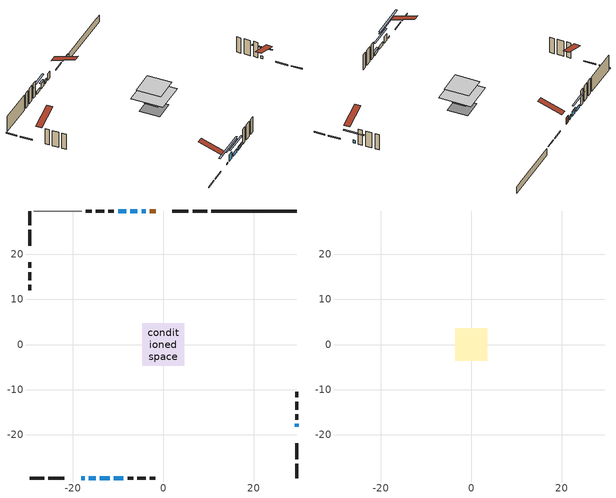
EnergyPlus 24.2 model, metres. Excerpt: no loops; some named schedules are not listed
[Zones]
conditioned space
 floor othersidecoefficients (Floor1 construction): -1.97,-1.97 -1.97,1.97 1.97,1.97 1.97,-1.97 z0.3
 floor adiabatic (AdiabaticFloorConstruction): -4.66,-4.66 -4.66,4.66 4.66,4.66 4.66,-4.66 z2.74
 floor foundation (Slab1 construction): -2.99,-2.99 -2.99,2.99 2.99,2.99 2.99,-2.99 z-1.83
 wall outside (RimJoist1 construction): 9.69,29.52 6.49,29.52 / -29.52,-29.52 -26.32,-29.52 / -29.52,29.52 -29.52,26.32 / 29.52,-29.52 29.52,-26.32 z0.3:0.6
 wall outside (RimJoist2 construction): 5.56,29.52 2.02,29.52 / -25.39,-29.52 -21.85,-29.52 / -29.52,25.39 -29.52,21.85 / 29.52,-25.39 29.52,-21.85 z0.3:0.6
 wall outside (AdiabaticWallConstruction 1): -1.67,29.52 -2.95,29.52 z0.3:2.33
 wall outside (AdiabaticWallConstruction): -3.88,29.52 -4.79,29.52 z0.3:1.52; -18.15,-29.52 -17.39,-29.52 z0.3:0.61; -16.46,-29.52 -14.94,-29.52 z0.3:2.43; -14.01,-29.52 -11.87,-29.52 z0.3:1.37; 29.52,-18.15 29.52,-17.54 / -8.17,29.52 -10,29.52 / -10.95,-29.52 -8.81,-29.52 z0.3:1.22; -5.72,29.52 -7.25,29.52 z0.3:1.82
 wall outside (Wall1 construction): -10.93,29.52 -12.15,29.52 / -7.88,-29.52 -6.67,-29.52 / -29.52,18.15 -29.52,16.94 / 29.52,-16.61 29.52,-15.4 z0.3:5.18
 wall outside (Wall2 construction): -13.08,29.52 -14.91,29.52 / -5.74,-29.52 -3.91,-29.52 / -29.52,16.01 -29.52,14.18 / 29.52,-14.47 29.52,-12.64 z0.3:5.18
 wall outside (Wall3 construction): -15.84,29.52 -17.1,29.52 / -2.98,-29.52 -1.72,-29.52 / -29.52,13.25 -29.52,11.99 / 29.52,-11.71 29.52,-10.45 z0.3:5.18
 wall foundation (FoundationWall1 construction): 10.62,29.52,-1.83 10.62,29.52,0.3 27.63,29.52,0.3 27.63,29.52,0.18 29.52,29.52,0.18 29.52,29.52,-1.83
 wall adiabatic (Wall4 construction): -18.03,29.52 -28.59,29.52 z0.3:5.18
 window (WindowConstruction 6): -3.88,29.52 -4.79,29.52 z0.3:1.52
 window (WindowConstruction 7): -18.15,-29.52 -17.39,-29.52 z0.3:0.6
 window (WindowConstruction): -16.46,-29.52 -14.94,-29.52 z0.3:2.43
 window (WindowConstruction 1): -14.01,-29.52 -11.88,-29.52 z0.3:1.37
 window (WindowConstruction 2): 29.52,-18.15 29.52,-17.54 z0.3:1.21
 window (WindowConstruction 3): -5.72,29.52 -7.25,29.52 z0.3:1.82
 window (WindowConstruction 4): -8.17,29.52 -10,29.52 z0.3:1.21
 window (WindowConstruction 5): -10.95,-29.52 -8.81,-29.52 z0.3:1.21
 door (Door): -1.67,29.52 -2.95,29.52 z0.3:2.33
 ceiling adiabatic (AdiabaticFloorConstruction): 4.66,-4.66 4.66,4.66 -4.66,4.66 -4.66,-4.66 z2.74
attic - vented
 floor to conditioned space (Floor2 construction Reversed): -3.58,-3.58 -3.58,3.58 3.58,3.58 3.58,-3.58 z5.18
 roof outside (Roof1 construction): -0.74,29.52,5.18 -0.74,22.55,7.5 1.09,22.55,7.5 1.09,29.52,5.18; -19.08,-29.52,5.18 -19.08,-22.55,7.5 -20.92,-22.55,7.5 -20.92,-29.52,5.18; -29.52,19.08,5.18 -22.55,19.08,7.5 -22.55,20.92,7.5 -29.52,20.92,5.18; 29.52,-19.08,5.18 22.55,-19.08,7.5 22.55,-20.92,7.5 29.52,-20.92,5.18
shading: -12.31,-29.52 -23.23,-29.52 -23.23,-29.93 -12.31,-29.93 z5.69; -12.3,-29.52 -19.1,-29.52 -19.1,-29.93 -12.3,-29.93 z5.07; -9.24,-29.52 -16.65,-29.52 -16.65,-29.93 -9.24,-29.93 z4.01; 29.52,-14.9 29.52,-20.79 29.93,-20.79 29.93,-14.9 z3.85; -7.45,29.52 -5.52,29.52 -5.52,29.93 -7.45,29.93 z2.03; -12.64,29.52 -5.53,29.52 -5.53,29.93 -12.64,29.93 z3.85; -8.61,-29.52 -11.15,-29.52 -11.15,-29.93 -8.61,-29.93 z1.42
[Building]
Building 1: Terrain=Suburbs
[Site:Location]
Toronto City Centre_ON: Latitude {deg}=43.63; Longitude {deg}=-79.39; Time Zone {hr}=-5; Elevation {m}=77; Keep Site Location Information=Yes
[Site:GroundTemperature:Shallow]
5.01852, 3.26908, 3.12898, 3.95918, 7.29196, 10.6092, 13.4851, 15.3069, 15.4617, 13.9799, 11.1774, 7.9619
[Site:WaterMainsTemperature]
Calculation Method=Schedule; Temperature Schedule=mains temperature schedule
[Material] Roughness=Rough; Thermal Absorptance=0.9
Name | Thickness {m} | Conductivity {W/m-K} | Density {kg/m3} | Specific Heat {J/kg-K} | Solar Absorptance | Visible Absorptance
asphalt or fiberglass shingles | 0.00635 | 0.162714 | 1121.4 | 1465.45 | 0.4 | 0.4
ceiling loosefill ins | 0.0846667 | 0.0480833 | 16.02 | 1046.75 | 0.7 | 0.7
ceiling stud and cavity | 0.1397 | 0.102768 | 65.682 | 1177.47 | 0.7 | 0.7
concrete 4.0 in. | 0.1016 | 1.803125 | 2242.8 | 837.4 | 0.7 | 0.7
concrete 8.0 in. | 0.2032 | 1.803125 | 2242.8 | 837.4 | 0.7 | 0.7
door material | 0.04445 | 0.327969 | 512.64 | 1214.23 | 0.7 | 0.7
exterior vertical ins | 0.0430808 | 0.029427 | 32.04 | 1214.23 | 0.7 | 0.7
floor covering | 0.0127 | 0.0433444 | 54.468 | 1339.84 | 0.6 | 0.6
floor rigid ins; rim joist rigid ins | 0.051816 | 0.029427 | 32.04 | 1214.23 | 0.7 | 0.7
floor rigid ins 1; wall rigid ins | 0.512978 | 0.029427 | 32.04 | 1214.23 | 0.7 | 0.7
floor stud and cavity | 0.1397 | 0.844943 | 92.3553 | 1139.71 | 0.7 | 0.7
floor stud and cavity 1 | 0.1397 | 1.75129 | 37.0049 | 1207.88 | 0.7 | 0.7
furniture material conditioned space 1 | 0.1524 | 0.115458 | 640.8 | 1214.23 | 0.6 | 0.6
gypsum board | 0.0127 | 0.160291 | 801 | 837.4 | 0.6 | 0.6
gypsum board 1 | 0.0127 | 0.160291 | 801 | 837.4 | 0.7 | 0.7
osb sheathing 0.5 in. | 0.0127 | 0.115458 | 512.64 | 1214.23 | 0.7 | 0.7
osb sheathing 0.5 in. 1 | 0.0127 | 0.115458 | 512.64 | 1214.23 | 0.4 | 0.4
osb sheathing 0.75 in. | 0.01905 | 0.115458 | 512.64 | 1214.23 | 0.7 | 0.7
osb sheathing 2.0 in. | 0.0508 | 0.115458 | 512.64 | 1214.23 | 0.7 | 0.7
rim joist stud and cavity | 0.0508 | 0.0380316 | 125.044 | 1163.47 | 0.6 | 0.6
rim joist stud and cavity 1 | 0.0508 | 0.281244 | 125.044 | 1163.47 | 0.6 | 0.6
wall stud and cavity | 0.1397 | 0.085864 | 139.0536 | 1170.24 | 0.7 | 0.7
wall stud and cavity 1 | 0.1397 | 0.0846727 | 139.0536 | 1170.24 | 0.7 | 0.7
wall stud and cavity 2 | 0.1397 | 0.100556 | 139.0536 | 1170.24 | 0.7 | 0.7
wall stud and cavity 3 | 0.1397 | 0.0770615 | 139.0536 | 1170.24 | 0.7 | 0.7
wall stud and cavity 4 | 0.0889 | 0.380278 | 52.3479 | 1209.89 | 0.7 | 0.7
wall stud and cavity 5 | 0.0889 | 0.391764 | 83.0341 | 1211.67 | 0.7 | 0.7
wood siding | 0.0254 | 0.102417 | 544.68 | 1172.36 | 0.4 | 0.4
wood siding 1; wood siding 2; wood siding 3 | 0.0254 | 0.102417 | 544.68 | 1172.36 | 0.7 | 0.7
[WindowMaterial:SimpleGlazingSystem]
Name | U-Factor {W/m2-K} | Solar Heat Gain Coefficient
WindowMaterial | 3.31198 | 0.58
WindowMaterial 1 | 3.50276 | 0.54
WindowMaterial 2 | 3.55613 | 0.47
WindowMaterial 3 | 3.44598 | 0.6
WindowMaterial 4 | 3.46244 | 0.58
WindowMaterial 5 | 3.51128 | 0.53
WindowMaterial 6 | 3.34888 | 0.61
WindowMaterial 7 | 3.63222 | 0.32
[Construction]
AdiabaticFloorConstruction: floor stud and cavity 1, floor rigid ins 1, osb sheathing 0.75 in., floor covering
AdiabaticWallConstruction: wood siding 2, wall rigid ins, wall stud and cavity 4, gypsum board
AdiabaticWallConstruction 1: wood siding 3, wall rigid ins, wall stud and cavity 4, gypsum board
Door: door material
Floor1 construction: floor stud and cavity, floor rigid ins, osb sheathing 0.75 in., floor covering
Floor2 construction Reversed: gypsum board, ceiling stud and cavity, ceiling loosefill ins
FoundationWall1 construction: concrete 8.0 in., gypsum board 1
furniture construction conditioned space 1: furniture material conditioned space 1
PartitionWallConstruction: gypsum board, wall stud and cavity 5, gypsum board
RimJoist1 construction: wood siding 1, osb sheathing 2.0 in., rim joist stud and cavity
RimJoist2 construction: wood siding 1, rim joist rigid ins, osb sheathing 2.0 in., rim joist stud and cavity 1
Roof1 construction: asphalt or fiberglass shingles
Slab1 construction: concrete 4.0 in.
Wall1 construction: wood siding, osb sheathing 0.5 in., wall stud and cavity, gypsum board
Wall2 construction: wood siding, osb sheathing 0.5 in., wall stud and cavity 1, gypsum board
Wall3 construction: wood siding, osb sheathing 0.5 in., wall stud and cavity 2, gypsum board
Wall4 construction: osb sheathing 0.5 in. 1, wall stud and cavity 3, gypsum board
WindowConstruction: WindowMaterial
WindowConstruction 1: WindowMaterial 1
WindowConstruction 2: WindowMaterial 2
WindowConstruction 3: WindowMaterial 3
WindowConstruction 4: WindowMaterial 4
WindowConstruction 5: WindowMaterial 5
WindowConstruction 6: WindowMaterial 6
WindowConstruction 7: WindowMaterial 7
[Zone] Multiplier=1; Part of Total Floor Area=Yes
Name | Volume {m3}
attic - vented | 19.3031
conditioned space | 314.4
[Space]
Name | Zone | Volume {m3}
attic - vented 1 | attic - vented | 19.3031
conditioned space 1 | conditioned space | 314.4
[ZoneInfiltration:EffectiveLeakageArea]
infil attic - vented 1: Zone or Space=attic - vented 1; Schedule=Always On Discrete; Effective Air Leakage Area {cm2}=2155.37; Stack Coefficient=0.000161531; Wind Coefficient=8.58713e-06
[ZoneMixing]
whole house fan mix: Zone or Space=attic - vented; Schedule=Always On Continuous; Design Flow Rate Calculation Method=Flow/Zone; Design Flow Rate {m3/s}=0; Source Zone or Space=conditioned space
[SurfaceProperty:OtherSideCoefficients]
other non-freezing space: Combined Convective/Radiative Film Coefficient {W/m2-K}=8.35; Constant Temperature Coefficient=1; External Dry-Bulb Temperature Coefficient=0; Ground Temperature Coefficient=0; Wind Speed Coefficient=0; Zone Air Temperature Coefficient=0; Constant Temperature Schedule=other non-freezing space; Previous Other Side Temperature Coefficient=0
[SurfaceProperty:ExposedFoundationPerimeter]
Slab1: Exposed Perimeter Calculation Method=TotalExposedPerimeter; Total Exposed Perimeter {m}=18.895
[InternalMass] Zone or ZoneList=conditioned space; Space or SpaceList=conditioned space 1
Name | Construction | Surface Area {m2}
furniture mass conditioned space 1 | furniture construction conditioned space 1 | 55.2319
partition wall mass | PartitionWallConstruction | 138.08
[Lights]
interior lighting: Zone or ZoneList or Space or SpaceList=conditioned space 1; Schedule=interior lighting schedule; Design Level Calculation Method=LightingLevel; Lighting Level {W}=343.2; Return Air Fraction=0; Fraction Radiant=0.6; Fraction Visible=0.2; Fraction Replaceable=1
[People]
occupants: Zone or ZoneList or Space or SpaceList=conditioned space 1; Number of People Schedule=occupants schedule; Number of People Calculation Method=People; Number of People=3; Fraction Radiant=0.314171; Sensible Heat Fraction=0.56303; Activity Level Schedule=occupants activity schedule; Carbon Dioxide Generation Rate {m3/s-W}=0; Enable ASHRAE 55 Comfort Warnings=No; Mean Radiant Temperature Calculation Type=EnclosureAveraged
[ElectricEquipment] Zone or ZoneList or Space or SpaceList=conditioned space 1; Design Level Calculation Method=EquipmentLevel
Name | Schedule | Design Level {W} | Fraction Latent | Fraction Radiant | Fraction Lost
clothes dryer | clothes dryer schedule | 140.772 | 0.015 | 0.081 | 0.85
clothes washer | clothes washer schedule | 32.1985 | 0.03 | 0.162 | 0.7
cooking range | cooking range schedule | 208.969 | 0.08 | 0.432 | 0.2
dishwasher | dishwasher schedule | 66.8632 | 0.3 | 0.18 | 0.4
fridge | fridge schedule | 72.9452 | 0 | 0.6 | 0
mech vent bath fan 0 | mech vent bath fan 0 schedule | 50.2 | 0 | 0 | 1
mech vent bath fan 1 | mech vent bath fan 1 schedule | 50.2 | 0 | 0 | 1
mech vent house fan | mech vent house fan schedule | 0 | 0 | 0 | 1
mech vent house fan cfis | mech vent house fan cfis schedule | 0 | 0 | 0 | 0
mech vent range fan 0 | mech vent range fan 0 schedule | 57 | 0 | 0 | 1
misc plug loads | misc plug loads schedule | 494.7 | 0.045 | 0.513 | 0.1
whole house fan | Always On Discrete | 0 | 0 | 0 | 1
[OtherEquipment] Zone or ZoneList or Space or SpaceList=conditioned space 1; Design Level Calculation Method=EquipmentLevel
Name | Fuel Type | Schedule | Design Level {W} | Fraction Latent | Fraction Radiant | Fraction Lost
clothes dryer 1 | Electricity | clothes dryer schedule | 0 | 0.015 | 0.081 | 0.85
cooking range 1 | Electricity | cooking range schedule | 0 | 0.08 | 0.432 | 0.2
general water use latent | None | general water use schedule | 59.3978 | 1 | 0 | 0
general water use sensible | None | general water use schedule | -58.539 | 0 | 0.6 | 0
mech vent house fan latent load | None | Always On Discrete | 0 | 1 | 0 | 0
mech vent house fan sensible load | None | Always On Discrete | 0 | 0 | 0 | 0
water heater energy adjustment1 | NaturalGas | Always On Discrete | 0.01 | 0 | 0 | 1
[ZoneInfiltration:DesignFlowRate] Zone or ZoneList or Space or SpaceList=conditioned space 1; Schedule=Always On Discrete; Design Flow Rate Calculation Method=Flow/Zone; Design Flow Rate {m3/s}=0
infil flow; natural vent flow; whole house fan flow
[AvailabilityManager:Scheduled]
central ac and furnace airloop Availability Manager: Schedule=Always On Discrete
[Foundation:Kiva]
Foundation Kiva 1: Initial Indoor Air Temperature {C}=18; Wall Height Above Grade {m}=0.300015; Wall Depth Below Slab {m}=0.2032; Custom Block Material Name 1=exterior vertical ins; Custom Block Depth 1 {m}=2.13; Custom Block X Position 1 {m}=0.2159; Custom Block Z Position 1 {m}=0
[Foundation:Kiva:Settings]
Soil Conductivity {W/m-K}=0.849921; Soil Density {kg/m3}=1842.3; Soil Specific Heat {J/kg-K}=418.7; Ground Solar Absorptivity=0.9; Ground Thermal Absorptivity=0.9; Ground Surface Roughness {m}=0.03; Far-Field Width {m}=40; Deep-Ground Boundary Condition=ZeroFlux; Deep-Ground Depth {m}=40; Minimum Cell Dimension {m}=0.2; Maximum Cell Growth Coefficient=3; Simulation Timestep=Timestep
[Exterior:Lights]
exterior lighting: Schedule=exterior lighting schedule; Design Level {W}=75.6
[EnergyManagementSystem:GlobalVariable]
central_ac_and_furnace_airloop_Fan_RTF
infil_program_Qfan
infil_program_Qinf
natural_vent_program_Qnv
natural_vent_program_Qwhf
[EnergyManagementSystem:Sensor]
Name | Output:Variable or Output:Meter Index Key | Output:Variable or Output:Meter
airflow_gain | infil flow | Infiltration Sensible Heat Gain Energy
airflow_gain_1 | natural vent flow | Infiltration Sensible Heat Gain Energy
airflow_gain_2 | whole house fan flow | Infiltration Sensible Heat Gain Energy
airflow_loss | infil flow | Infiltration Sensible Heat Loss Energy
airflow_loss_1 | natural vent flow | Infiltration Sensible Heat Loss Energy
airflow_loss_2 | whole house fan flow | Infiltration Sensible Heat Loss Energy
clg_load_cond |  | Cooling:EnergyTransfer:Zone:CONDITIONED SPACE
clg_sp_s; clg_sp_s_1 | cooling setpoint | Schedule Value
clothes_dryer_exhaust_0_sch_s | clothes dryer exhaust 0 schedule | Schedule Value
cool_season | cooling season schedule | Schedule Value
htg_load_cond |  | Heating:EnergyTransfer:Zone:CONDITIONED SPACE
htg_sp_s; htg_sp_s_1 | heating setpoint | Schedule Value
ig_ee_conv | clothes dryer | Electric Equipment Convective Heating Energy
ig_ee_conv_2 | cooking range | Electric Equipment Convective Heating Energy
ig_ee_conv_4 | fridge | Electric Equipment Convective Heating Energy
ig_ee_conv_5 | misc plug loads | Electric Equipment Convective Heating Energy
ig_ee_conv_6 | whole house fan | Electric Equipment Convective Heating Energy
ig_ee_rad | clothes dryer | Electric Equipment Radiant Heating Energy
ig_ee_rad_2 | cooking range | Electric Equipment Radiant Heating Energy
ig_ee_rad_4 | fridge | Electric Equipment Radiant Heating Energy
ig_ee_rad_5 | misc plug loads | Electric Equipment Radiant Heating Energy
ig_ee_rad_6 | whole house fan | Electric Equipment Radiant Heating Energy
ig_lgt_conv | interior lighting | Lights Convective Heating Energy
ig_lgt_rad | interior lighting | Lights Radiant Heating Energy
ig_lgt_vis | interior lighting | Lights Visible Radiation Heating Energy
ig_oe_conv | clothes dryer 1 | Other Equipment Convective Heating Energy
ig_oe_conv_1 | cooking range 1 | Other Equipment Convective Heating Energy
ig_oe_conv_2 | general water use latent | Other Equipment Convective Heating Energy
ig_oe_conv_3 | general water use sensible | Other Equipment Convective Heating Energy
ig_oe_conv_4 | water heater energy adjustment1 | Other Equipment Convective Heating Energy
ig_oe_rad | clothes dryer 1 | Other Equipment Radiant Heating Energy
ig_oe_rad_1 | cooking range 1 | Other Equipment Radiant Heating Energy
ig_oe_rad_2 | general water use latent | Other Equipment Radiant Heating Energy
ig_oe_rad_3 | general water use sensible | Other Equipment Radiant Heating Energy
ig_oe_rad_4 | water heater energy adjustment1 | Other Equipment Radiant Heating Energy
ig_ppl_conv | occupants | People Convective Heating Energy
ig_ppl_rad | occupants | People Radiant Heating Energy
im_conv | furniture mass conditioned space 1 | Surface Inside Face Convection Heat Gain Energy
im_conv_1 | partition wall mass | Surface Inside Face Convection Heat Gain Energy
im_ig | furniture mass conditioned space 1 | Surface Inside Face Internal Gains Radiation Heat Gain Energy
im_ig_1 | partition wall mass | Surface Inside Face Internal Gains Radiation Heat Gain Energy
im_lgt | furniture mass conditioned space 1 | Surface Inside Face Lights Radiation Heat Gain Energy
im_lgt_1 | partition wall mass | Surface Inside Face Lights Radiation Heat Gain Energy
im_sol | furniture mass conditioned space 1 | Surface Inside Face Solar Radiation Heat Gain Energy
im_sol_1 | partition wall mass | Surface Inside Face Solar Radiation Heat Gain Energy
im_surf | furniture mass conditioned space 1 | Surface Inside Face Net Surface Thermal Radiation Heat Gain Energy
im_surf_1 | partition wall mass | Surface Inside Face Net Surface Thermal Radiation Heat Gain Energy
mech_vent_bath_fan_0_sch_s | mech vent bath fan 0 schedule | Schedule Value
mech_vent_bath_fan_1_sch_s | mech vent bath fan 1 schedule | Schedule Value
mech_vent_range_fan_0_sch_s | mech vent range fan 0 schedule | Schedule Value
mv_conv | mech vent bath fan 0 | Electric Equipment Convective Heating Energy
mv_conv_1 | mech vent bath fan 1 | Electric Equipment Convective Heating Energy
mv_conv_2 | mech vent house fan | Electric Equipment Convective Heating Energy
mv_conv_3 | mech vent house fan cfis | Electric Equipment Convective Heating Energy
mv_conv_4 | mech vent range fan 0 | Electric Equipment Convective Heating Energy
mv_conv_5 | mech vent house fan latent load | Other Equipment Convective Heating Energy
mv_conv_6 | mech vent house fan sensible load | Other Equipment Convective Heating Energy
mv_rad | mech vent bath fan 0 | Electric Equipment Radiant Heating Energy
mv_rad_1 | mech vent bath fan 1 | Electric Equipment Radiant Heating Energy
mv_rad_2 | mech vent house fan | Electric Equipment Radiant Heating Energy
mv_rad_3 | mech vent house fan cfis | Electric Equipment Radiant Heating Energy
mv_rad_4 | mech vent range fan 0 | Electric Equipment Radiant Heating Energy
mv_rad_5 | mech vent house fan latent load | Other Equipment Radiant Heating Energy
mv_rad_6 | mech vent house fan sensible load | Other Equipment Radiant Heating Energy
natural_vent_s | natural vent schedule | Schedule Value
oa_temp |  | Site Outdoor Air Drybulb Temperature
out_pb_s |  | Site Outdoor Air Barometric Pressure
out_wt_s |  | Site Outdoor Air Humidity Ratio
site_vw_s |  | Site Wind Speed
ss_back_out | Window1 | Surface Window Shortwave from Zone Back Out Window Heat Transfer Rate
ss_back_out_1 | Window11 | Surface Window Shortwave from Zone Back Out Window Heat Transfer Rate
ss_back_out_2 | Window3 | Surface Window Shortwave from Zone Back Out Window Heat Transfer Rate
ss_back_out_3 | Window4 | Surface Window Shortwave from Zone Back Out Window Heat Transfer Rate
ss_back_out_4 | Window6 | Surface Window Shortwave from Zone Back Out Window Heat Transfer Rate
ss_back_out_5 | Window7 | Surface Window Shortwave from Zone Back Out Window Heat Transfer Rate
ss_back_out_6 | Window8 | Surface Window Shortwave from Zone Back Out Window Heat Transfer Rate
ss_back_out_7 | Window9 | Surface Window Shortwave from Zone Back Out Window Heat Transfer Rate
ss_conv | Door1 | Surface Inside Face Convection Heat Gain Energy
ss_conv_1 | Window1 | Surface Inside Face Convection Heat Gain Energy
ss_conv_2 | Window11 | Surface Inside Face Convection Heat Gain Energy
ss_conv_3 | Window3 | Surface Inside Face Convection Heat Gain Energy
ss_conv_4 | Window4 | Surface Inside Face Convection Heat Gain Energy
ss_conv_5 | Window6 | Surface Inside Face Convection Heat Gain Energy
ss_conv_6 | Window7 | Surface Inside Face Convection Heat Gain Energy
ss_conv_7 | Window8 | Surface Inside Face Convection Heat Gain Energy
ss_conv_8 | Window9 | Surface Inside Face Convection Heat Gain Energy
ss_ig | Door1 | Surface Inside Face Internal Gains Radiation Heat Gain Energy
ss_ig_1 | Window1 | Surface Inside Face Internal Gains Radiation Heat Gain Energy
ss_ig_2 | Window11 | Surface Inside Face Internal Gains Radiation Heat Gain Energy
ss_ig_3 | Window3 | Surface Inside Face Internal Gains Radiation Heat Gain Energy
ss_ig_4 | Window4 | Surface Inside Face Internal Gains Radiation Heat Gain Energy
ss_ig_5 | Window6 | Surface Inside Face Internal Gains Radiation Heat Gain Energy
ss_ig_6 | Window7 | Surface Inside Face Internal Gains Radiation Heat Gain Energy
ss_ig_7 | Window8 | Surface Inside Face Internal Gains Radiation Heat Gain Energy
ss_ig_8 | Window9 | Surface Inside Face Internal Gains Radiation Heat Gain Energy
ss_lgt | Door1 | Surface Inside Face Lights Radiation Heat Gain Energy
ss_sol | Door1 | Surface Inside Face Solar Radiation Heat Gain Energy
ss_surf | Door1 | Surface Inside Face Net Surface Thermal Radiation Heat Gain Energy
ss_surf_1 | Window1 | Surface Inside Face Net Surface Thermal Radiation Heat Gain Energy
ss_surf_2 | Window11 | Surface Inside Face Net Surface Thermal Radiation Heat Gain Energy
ss_surf_3 | Window3 | Surface Inside Face Net Surface Thermal Radiation Heat Gain Energy
ss_surf_4 | Window4 | Surface Inside Face Net Surface Thermal Radiation Heat Gain Energy
ss_surf_5 | Window6 | Surface Inside Face Net Surface Thermal Radiation Heat Gain Energy
ss_surf_6 | Window7 | Surface Inside Face Net Surface Thermal Radiation Heat Gain Energy
ss_surf_7 | Window8 | Surface Inside Face Net Surface Thermal Radiation Heat Gain Energy
ss_surf_8 | Window9 | Surface Inside Face Net Surface Thermal Radiation Heat Gain Energy
ss_trans_in | Window1 | Surface Window Transmitted Solar Radiation Rate
ss_trans_in_1 | Window11 | Surface Window Transmitted Solar Radiation Rate
ss_trans_in_2 | Window3 | Surface Window Transmitted Solar Radiation Rate
ss_trans_in_3 | Window4 | Surface Window Transmitted Solar Radiation Rate
ss_trans_in_4 | Window6 | Surface Window Transmitted Solar Radiation Rate
ss_trans_in_5 | Window7 | Surface Window Transmitted Solar Radiation Rate
ss_trans_in_6 | Window8 | Surface Window Transmitted Solar Radiation Rate
ss_trans_in_7 | Window9 | Surface Window Transmitted Solar Radiation Rate
ss_trans_out | Window1 | Surface Inside Face Initial Transmitted Diffuse Transmitted Out Window Solar Radiation Rate
ss_trans_out_1 | Window11 | Surface Inside Face Initial Transmitted Diffuse Transmitted Out Window Solar Radiation Rate
ss_trans_out_2 | Window3 | Surface Inside Face Initial Transmitted Diffuse Transmitted Out Window Solar Radiation Rate
ss_trans_out_3 | Window4 | Surface Inside Face Initial Transmitted Diffuse Transmitted Out Window Solar Radiation Rate
ss_trans_out_4 | Window6 | Surface Inside Face Initial Transmitted Diffuse Transmitted Out Window Solar Radiation Rate
ss_trans_out_5 | Window7 | Surface Inside Face Initial Transmitted Diffuse Transmitted Out Window Solar Radiation Rate
ss_trans_out_6 | Window8 | Surface Inside Face Initial Transmitted Diffuse Transmitted Out Window Solar Radiation Rate
ss_trans_out_7 | Window9 | Surface Inside Face Initial Transmitted Diffuse Transmitted Out Window Solar Radiation Rate
s_conv | Floor1 | Surface Inside Face Convection Heat Gain Energy
s_conv_1 | Floor2 | Surface Inside Face Convection Heat Gain Energy
s_conv_10 | RimJoist2:180 | Surface Inside Face Convection Heat Gain Energy
s_conv_11 | RimJoist2:270 | Surface Inside Face Convection Heat Gain Energy
s_conv_12 | RimJoist2:90 | Surface Inside Face Convection Heat Gain Energy
s_conv_13 | Slab1 | Surface Inside Face Convection Heat Gain Energy
s_conv_14 | Wall1:0 | Surface Inside Face Convection Heat Gain Energy
s_conv_15 | Wall1:180 | Surface Inside Face Convection Heat Gain Energy
s_conv_16 | Wall1:270 | Surface Inside Face Convection Heat Gain Energy
s_conv_17 | Wall1:90 | Surface Inside Face Convection Heat Gain Energy
s_conv_18 | Wall2:0 | Surface Inside Face Convection Heat Gain Energy
s_conv_19 | Wall2:180 | Surface Inside Face Convection Heat Gain Energy
s_conv_2 | FoundationWall1 | Surface Inside Face Convection Heat Gain Energy
s_conv_20 | Wall2:270 | Surface Inside Face Convection Heat Gain Energy
s_conv_21 | Wall2:90 | Surface Inside Face Convection Heat Gain Energy
s_conv_22 | Wall3:0 | Surface Inside Face Convection Heat Gain Energy
s_conv_23 | Wall3:180 | Surface Inside Face Convection Heat Gain Energy
s_conv_24 | Wall3:270 | Surface Inside Face Convection Heat Gain Energy
s_conv_25 | Wall3:90 | Surface Inside Face Convection Heat Gain Energy
s_conv_26 | Wall4 | Surface Inside Face Convection Heat Gain Energy
s_conv_3 | inferred conditioned ceiling | Surface Inside Face Convection Heat Gain Energy
s_conv_4 | inferred conditioned floor | Surface Inside Face Convection Heat Gain Energy
s_conv_5 | RimJoist1:0 | Surface Inside Face Convection Heat Gain Energy
s_conv_6 | RimJoist1:180 | Surface Inside Face Convection Heat Gain Energy
s_conv_7 | RimJoist1:270 | Surface Inside Face Convection Heat Gain Energy
s_conv_8 | RimJoist1:90 | Surface Inside Face Convection Heat Gain Energy
s_conv_9 | RimJoist2:0 | Surface Inside Face Convection Heat Gain Energy
s_ig | Floor1 | Surface Inside Face Internal Gains Radiation Heat Gain Energy
s_ig_1 | Floor2 | Surface Inside Face Internal Gains Radiation Heat Gain Energy
s_ig_10 | RimJoist2:180 | Surface Inside Face Internal Gains Radiation Heat Gain Energy
s_ig_11 | RimJoist2:270 | Surface Inside Face Internal Gains Radiation Heat Gain Energy
